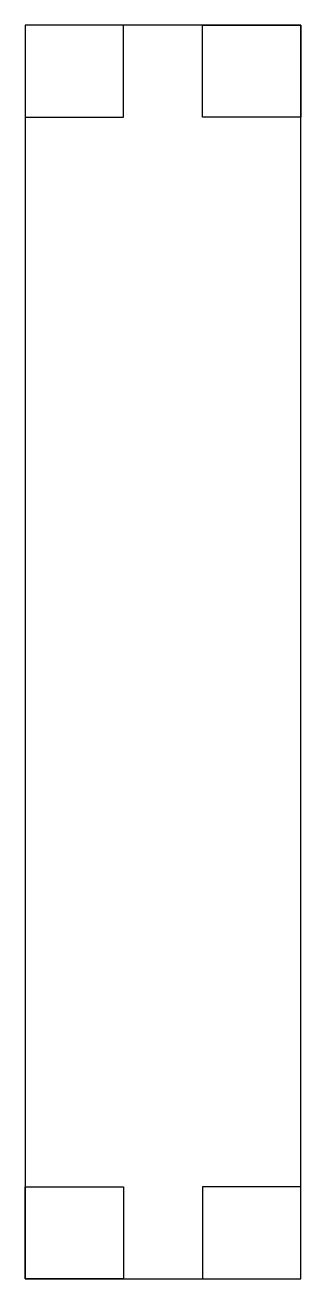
# Model space of a CAD drawing. Header units: millimetres. Extents: x 0 to 21, y -88.5 to 7.
import ezdxf

# ---------------------------------------------------------------- set-up
doc = ezdxf.new("R2010")
doc.units = ezdxf.units.MM
doc.layers.get('0').update_dxf_attribs({"linetype": 'CONTINUOUS'})

msp = doc.modelspace()

# ---------------------------------------------------------------- linework, layer by layer
for p, q in [((0, 7), (0, -88.458)), ((21, 7), (0, 7)), ((21, -88.458), (21, 7)), ((0, -88.458), (21, -88.458))]:
    msp.add_line(p, q)
for points in [[(7.5, 7), (0, 7), (0, 0), (7.5, 0)], [(13.5, 7), (21, 7), (21, 0), (13.5, 0)], [(0, -81.458), (7.5, -81.458), (7.5, -88.458), (0, -88.458)], [(21, -81.458), (13.5, -81.458), (13.5, -88.458), (21, -88.458)]]:
    msp.add_lwpolyline(points, close=True)

doc.saveas('drawing.dxf')
